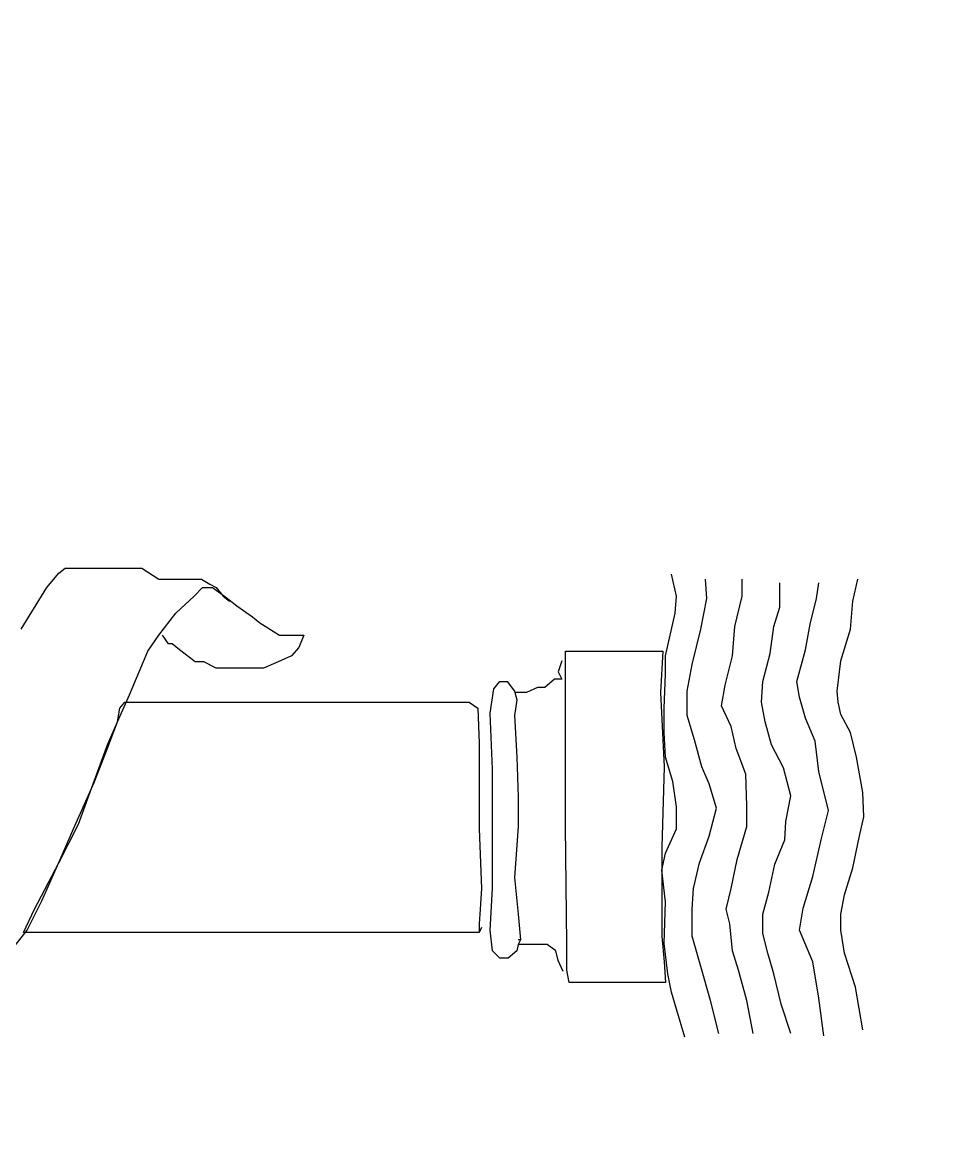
# Model space of a CAD drawing. Extents: x 730654 to 731244, y 4379381 to 4380408.
# Drawn here: x 730693.22 to 730700.74, y 4380248.42 to 4380257.62 of the extents above; entities that cross this region are included whole.
import ezdxf

# ---------------------------------------------------------------- set-up
doc = ezdxf.new("R2010")
doc.units = 0
doc.layers.get('0').update_dxf_attribs({"linetype": 'CONTINUOUS'})

msp = doc.modelspace()

# ---------------------------------------------------------------- linework, layer by layer
at = {"color": 0, "linetype": 'CONTINUOUS'}
for p, q in [((730693.52, 4380253.1), (730693.57, 4380253.14)), ((730693.52, 4380253.1), (730693.57, 4380253.14)), ((730693.57, 4380253.14), (730693.64, 4380253.14)), ((730693.57, 4380253.14), (730693.64, 4380253.14)), ((730693.64, 4380253.14), (730693.74, 4380253.14)), ((730693.64, 4380253.14), (730693.74, 4380253.14)), ((730693.74, 4380253.14), (730693.89, 4380253.14)), ((730693.74, 4380253.14), (730693.89, 4380253.14)), ((730693.89, 4380253.14), (730694.05, 4380253.14)), ((730693.89, 4380253.14), (730694.05, 4380253.14)), ((730694.05, 4380253.14), (730694.2, 4380253.14)), ((730694.05, 4380253.14), (730694.2, 4380253.14)), ((730694.2, 4380253.14), (730694.34, 4380253.05)), ((730694.2, 4380253.14), (730694.34, 4380253.05)), ((730693.42, 4380252.98), (730693.52, 4380253.1)), ((730693.42, 4380252.98), (730693.52, 4380253.1)), ((730694.34, 4380253.05), (730694.45, 4380253.05)), ((730694.34, 4380253.05), (730694.45, 4380253.05)), ((730694.45, 4380253.05), (730694.56, 4380253.05)), ((730694.45, 4380253.05), (730694.56, 4380253.05)), ((730694.56, 4380253.05), (730694.69, 4380253.05)), ((730694.56, 4380253.05), (730694.69, 4380253.05)), ((730694.69, 4380253.05), (730694.76, 4380253.01)), ((730694.69, 4380253.05), (730694.76, 4380253.01)), ((730698.59, 4380252.91), (730698.55, 4380253.09)), ((730698.59, 4380252.91), (730698.55, 4380253.09)), ((730698.84, 4380252.89), (730698.83, 4380253.05)), ((730698.84, 4380252.89), (730698.83, 4380253.05)), ((730699.13, 4380252.91), (730699.13, 4380253.05)), ((730699.13, 4380252.91), (730699.13, 4380253.05)), ((730700.04, 4380252.87), (730700.08, 4380253.05)), ((730700.04, 4380252.87), (730700.08, 4380253.05)), ((730693.21, 4380252.64), (730693.42, 4380252.98)), ((730693.21, 4380252.64), (730693.42, 4380252.98)), ((730694.63, 4380252.91), (730694.7, 4380252.98)), ((730694.63, 4380252.91), (730694.7, 4380252.98)), ((730694.7, 4380252.98), (730694.76, 4380252.98)), ((730694.7, 4380252.98), (730694.76, 4380252.98)), ((730694.76, 4380253.01), (730694.81, 4380252.98)), ((730694.76, 4380253.01), (730694.81, 4380252.98)), ((730694.76, 4380252.98), (730694.78, 4380252.98)), ((730694.76, 4380252.98), (730694.78, 4380252.98)), ((730694.78, 4380252.98), (730694.88, 4380252.91)), ((730694.78, 4380252.98), (730694.88, 4380252.91)), ((730694.81, 4380252.98), (730694.87, 4380252.91)), ((730694.81, 4380252.98), (730694.87, 4380252.91)), ((730699.44, 4380252.82), (730699.44, 4380253.02)), ((730699.44, 4380252.82), (730699.44, 4380253.02)), ((730699.74, 4380252.89), (730699.76, 4380253.02)), ((730699.74, 4380252.89), (730699.76, 4380253.02)), ((730694.48, 4380252.77), (730694.63, 4380252.91)), ((730694.48, 4380252.77), (730694.63, 4380252.91)), ((730694.87, 4380252.91), (730694.92, 4380252.87)), ((730694.87, 4380252.91), (730694.92, 4380252.87)), ((730694.88, 4380252.91), (730694.98, 4380252.83)), ((730694.88, 4380252.91), (730694.98, 4380252.83)), ((730698.58, 4380252.77), (730698.59, 4380252.91)), ((730698.58, 4380252.77), (730698.59, 4380252.91)), ((730698.79, 4380252.64), (730698.84, 4380252.89)), ((730698.79, 4380252.64), (730698.84, 4380252.89)), ((730699.07, 4380252.66), (730699.13, 4380252.91)), ((730699.07, 4380252.66), (730699.13, 4380252.91)), ((730699.69, 4380252.68), (730699.74, 4380252.89)), ((730699.69, 4380252.68), (730699.74, 4380252.89)), ((730700.02, 4380252.64), (730700.04, 4380252.87)), ((730700.02, 4380252.64), (730700.04, 4380252.87)), ((730694.34, 4380252.59), (730694.48, 4380252.77)), ((730694.34, 4380252.59), (730694.48, 4380252.77)), ((730694.98, 4380252.83), (730695.11, 4380252.74)), ((730694.98, 4380252.83), (730695.11, 4380252.74)), ((730698.5, 4380252.42), (730698.58, 4380252.77)), ((730698.5, 4380252.42), (730698.58, 4380252.77)), ((730699.39, 4380252.66), (730699.44, 4380252.82)), ((730699.39, 4380252.66), (730699.44, 4380252.82)), ((730695.11, 4380252.74), (730695.17, 4380252.69)), ((730695.11, 4380252.74), (730695.17, 4380252.69)), ((730695.17, 4380252.69), (730695.33, 4380252.59)), ((730695.17, 4380252.69), (730695.33, 4380252.59)), ((730699.65, 4380252.47), (730699.69, 4380252.68)), ((730699.65, 4380252.47), (730699.69, 4380252.68)), ((730694.25, 4380252.46), (730694.34, 4380252.59)), ((730694.25, 4380252.46), (730694.34, 4380252.59)), ((730694.42, 4380252.52), (730694.37, 4380252.59)), ((730694.42, 4380252.52), (730694.37, 4380252.59)), ((730695.33, 4380252.59), (730695.43, 4380252.59)), ((730695.33, 4380252.59), (730695.43, 4380252.59)), ((730695.43, 4380252.59), (730695.48, 4380252.59)), ((730695.43, 4380252.59), (730695.48, 4380252.59)), ((730695.48, 4380252.59), (730695.53, 4380252.59)), ((730695.48, 4380252.59), (730695.53, 4380252.59)), ((730695.53, 4380252.59), (730695.49, 4380252.49)), ((730695.53, 4380252.59), (730695.49, 4380252.49)), ((730698.72, 4380252.35), (730698.79, 4380252.64)), ((730698.72, 4380252.35), (730698.79, 4380252.64)), ((730699.05, 4380252.42), (730699.07, 4380252.66)), ((730699.05, 4380252.42), (730699.07, 4380252.66)), ((730699.36, 4380252.44), (730699.39, 4380252.66)), ((730699.36, 4380252.44), (730699.39, 4380252.66)), ((730699.94, 4380252.38), (730700.02, 4380252.64)), ((730699.94, 4380252.38), (730700.02, 4380252.64)), ((730694.45, 4380252.52), (730694.42, 4380252.52)), ((730694.45, 4380252.52), (730694.42, 4380252.52)), ((730694.51, 4380252.47), (730694.45, 4380252.52)), ((730694.51, 4380252.47), (730694.45, 4380252.52)), ((730695.49, 4380252.49), (730695.43, 4380252.42)), ((730695.49, 4380252.49), (730695.43, 4380252.42)), ((730694.18, 4380252.29), (730694.25, 4380252.46)), ((730694.18, 4380252.29), (730694.25, 4380252.46)), ((730694.64, 4380252.37), (730694.51, 4380252.47)), ((730694.64, 4380252.37), (730694.51, 4380252.47)), ((730695.43, 4380252.42), (730695.32, 4380252.37)), ((730695.43, 4380252.42), (730695.32, 4380252.37)), ((730697.68, 4380252.27), (730697.68, 4380252.46)), ((730697.68, 4380252.46), (730698.05, 4380252.46)), ((730697.68, 4380252.27), (730697.68, 4380252.46)), ((730697.68, 4380252.46), (730698.05, 4380252.46)), ((730698.05, 4380252.46), (730698.3, 4380252.46)), ((730698.05, 4380252.46), (730698.3, 4380252.46)), ((730698.3, 4380252.46), (730698.48, 4380252.46)), ((730698.3, 4380252.46), (730698.48, 4380252.46)), ((730698.48, 4380252.46), (730698.46, 4380252.12)), ((730698.48, 4380252.46), (730698.46, 4380252.12)), ((730698.5, 4380252.27), (730698.5, 4380252.42)), ((730698.5, 4380252.27), (730698.5, 4380252.42)), ((730698.99, 4380252.18), (730699.05, 4380252.42)), ((730698.99, 4380252.18), (730699.05, 4380252.42)), ((730699.3, 4380252.21), (730699.36, 4380252.44)), ((730699.3, 4380252.21), (730699.36, 4380252.44)), ((730699.58, 4380252.21), (730699.65, 4380252.47)), ((730699.58, 4380252.21), (730699.65, 4380252.47)), ((730694.71, 4380252.37), (730694.64, 4380252.37)), ((730694.71, 4380252.37), (730694.64, 4380252.37)), ((730694.81, 4380252.32), (730694.71, 4380252.37)), ((730694.81, 4380252.32), (730694.71, 4380252.37)), ((730694.9, 4380252.32), (730694.81, 4380252.32)), ((730694.9, 4380252.32), (730694.81, 4380252.32)), ((730694.99, 4380252.32), (730694.9, 4380252.32)), ((730694.99, 4380252.32), (730694.9, 4380252.32)), ((730695.12, 4380252.32), (730694.99, 4380252.32)), ((730695.12, 4380252.32), (730694.99, 4380252.32)), ((730695.2, 4380252.32), (730695.12, 4380252.32)), ((730695.2, 4380252.32), (730695.12, 4380252.32)), ((730695.32, 4380252.37), (730695.2, 4380252.32)), ((730695.32, 4380252.37), (730695.2, 4380252.32)), ((730697.65, 4380252.38), (730697.62, 4380252.29)), ((730697.65, 4380252.38), (730697.62, 4380252.29)), ((730698.68, 4380252.13), (730698.72, 4380252.35)), ((730698.68, 4380252.13), (730698.72, 4380252.35)), ((730699.91, 4380252.13), (730699.94, 4380252.38)), ((730699.91, 4380252.13), (730699.94, 4380252.38)), ((730694.1, 4380252.1), (730694.18, 4380252.29)), ((730694.1, 4380252.1), (730694.18, 4380252.29)), ((730697.59, 4380252.23), (730697.51, 4380252.16)), ((730697.59, 4380252.23), (730697.51, 4380252.16)), ((730697.65, 4380252.23), (730697.59, 4380252.23)), ((730697.65, 4380252.23), (730697.59, 4380252.23)), ((730697.62, 4380252.29), (730697.65, 4380252.23)), ((730697.62, 4380252.29), (730697.65, 4380252.23)), ((730697.68, 4380252.06), (730697.68, 4380252.27)), ((730697.68, 4380252.06), (730697.68, 4380252.27)), ((730698.49, 4380251.99), (730698.5, 4380252.27)), ((730698.49, 4380251.99), (730698.5, 4380252.27)), ((730697.06, 4380251.95), (730697.09, 4380252.15)), ((730697.06, 4380251.95), (730697.09, 4380252.15)), ((730697.09, 4380252.15), (730697.14, 4380252.21)), ((730697.09, 4380252.15), (730697.14, 4380252.21)), ((730697.14, 4380252.21), (730697.2, 4380252.21)), ((730697.14, 4380252.21), (730697.2, 4380252.21)), ((730697.2, 4380252.21), (730697.26, 4380252.13)), ((730697.2, 4380252.21), (730697.26, 4380252.13)), ((730697.26, 4380252.13), (730697.28, 4380252.06)), ((730697.26, 4380252.13), (730697.28, 4380252.06)), ((730697.45, 4380252.16), (730697.36, 4380252.12)), ((730697.45, 4380252.16), (730697.36, 4380252.12)), ((730697.51, 4380252.16), (730697.45, 4380252.16)), ((730697.51, 4380252.16), (730697.45, 4380252.16)), ((730698.68, 4380251.93), (730698.68, 4380252.13)), ((730698.68, 4380251.93), (730698.68, 4380252.13)), ((730698.96, 4380252.01), (730698.99, 4380252.18)), ((730698.96, 4380252.01), (730698.99, 4380252.18)), ((730699.29, 4380252.04), (730699.3, 4380252.21)), ((730699.29, 4380252.04), (730699.3, 4380252.21)), ((730699.6, 4380252.08), (730699.58, 4380252.21)), ((730699.6, 4380252.08), (730699.58, 4380252.21)), ((730699.92, 4380252.04), (730699.91, 4380252.13)), ((730699.92, 4380252.04), (730699.91, 4380252.13)), ((730694, 4380251.88), (730694.1, 4380252.1)), ((730694, 4380251.88), (730694.1, 4380252.1)), ((730694.02, 4380251.99), (730694.06, 4380252.04)), ((730694.02, 4380251.99), (730694.06, 4380252.04)), ((730694.06, 4380252.04), (730694.44, 4380252.04)), ((730694.06, 4380252.04), (730694.44, 4380252.04)), ((730694.44, 4380252.04), (730695.25, 4380252.04)), ((730694.44, 4380252.04), (730695.25, 4380252.04)), ((730695.25, 4380252.04), (730695.93, 4380252.04)), ((730695.25, 4380252.04), (730695.93, 4380252.04)), ((730695.93, 4380252.04), (730696.37, 4380252.04)), ((730695.93, 4380252.04), (730696.37, 4380252.04)), ((730696.37, 4380252.04), (730696.69, 4380252.04)), ((730696.37, 4380252.04), (730696.69, 4380252.04)), ((730696.69, 4380252.04), (730696.8, 4380252.04)), ((730696.69, 4380252.04), (730696.8, 4380252.04)), ((730696.8, 4380252.04), (730696.89, 4380252.04)), ((730696.8, 4380252.04), (730696.89, 4380252.04)), ((730696.89, 4380252.04), (730696.96, 4380251.99)), ((730696.89, 4380252.04), (730696.96, 4380251.99)), ((730697.31, 4380252.12), (730697.26, 4380252.12)), ((730697.31, 4380252.12), (730697.26, 4380252.12)), ((730697.28, 4380252.06), (730697.26, 4380251.93)), ((730697.28, 4380252.06), (730697.26, 4380251.93)), ((730697.36, 4380252.12), (730697.31, 4380252.12)), ((730697.36, 4380252.12), (730697.31, 4380252.12)), ((730697.68, 4380251.51), (730697.68, 4380252.06)), ((730697.68, 4380251.51), (730697.68, 4380252.06)), ((730698.46, 4380252.12), (730698.49, 4380251.51)), ((730698.46, 4380252.12), (730698.49, 4380251.51)), ((730699.32, 4380251.88), (730699.29, 4380252.04)), ((730699.32, 4380251.88), (730699.29, 4380252.04)), ((730699.65, 4380251.91), (730699.6, 4380252.08)), ((730699.65, 4380251.91), (730699.6, 4380252.08)), ((730699.94, 4380251.94), (730699.92, 4380252.04)), ((730699.94, 4380251.94), (730699.92, 4380252.04)), ((730694, 4380251.88), (730694.02, 4380251.99)), ((730694, 4380251.88), (730694.02, 4380251.99)), ((730696.96, 4380251.99), (730696.97, 4380251.7)), ((730696.96, 4380251.99), (730696.97, 4380251.7)), ((730697.08, 4380251.49), (730697.06, 4380251.95)), ((730697.08, 4380251.49), (730697.06, 4380251.95)), ((730698.49, 4380251.79), (730698.49, 4380251.99)), ((730698.49, 4380251.79), (730698.49, 4380251.99)), ((730699.04, 4380251.84), (730698.96, 4380252.01)), ((730699.04, 4380251.84), (730698.96, 4380252.01)), ((730700.02, 4380251.79), (730699.94, 4380251.94)), ((730700.02, 4380251.79), (730699.94, 4380251.94)), ((730693.91, 4380251.64), (730694, 4380251.88)), ((730693.91, 4380251.64), (730694, 4380251.88)), ((730693.92, 4380251.69), (730694, 4380251.88)), ((730693.92, 4380251.69), (730694, 4380251.88)), ((730697.26, 4380251.93), (730697.28, 4380251.59)), ((730697.26, 4380251.93), (730697.28, 4380251.59)), ((730698.74, 4380251.73), (730698.68, 4380251.93)), ((730698.74, 4380251.73), (730698.68, 4380251.93)), ((730699.37, 4380251.69), (730699.32, 4380251.88)), ((730699.37, 4380251.69), (730699.32, 4380251.88)), ((730699.73, 4380251.72), (730699.65, 4380251.91)), ((730699.73, 4380251.72), (730699.65, 4380251.91)), ((730698.5, 4380251.59), (730698.49, 4380251.79)), ((730698.5, 4380251.59), (730698.49, 4380251.79)), ((730699.08, 4380251.66), (730699.04, 4380251.84)), ((730699.08, 4380251.66), (730699.04, 4380251.84)), ((730700.07, 4380251.59), (730700.02, 4380251.79)), ((730700.07, 4380251.59), (730700.02, 4380251.79)), ((730693.8, 4380251.37), (730693.92, 4380251.69)), ((730693.8, 4380251.37), (730693.92, 4380251.69)), ((730696.97, 4380251.7), (730696.97, 4380251)), ((730696.97, 4380251.7), (730696.97, 4380251)), ((730698.8, 4380251.51), (730698.74, 4380251.73)), ((730698.8, 4380251.51), (730698.74, 4380251.73)), ((730699.47, 4380251.5), (730699.37, 4380251.69)), ((730699.47, 4380251.5), (730699.37, 4380251.69)), ((730699.76, 4380251.47), (730699.73, 4380251.72)), ((730699.76, 4380251.47), (730699.73, 4380251.72)), ((730693.81, 4380251.38), (730693.91, 4380251.64)), ((730693.81, 4380251.38), (730693.91, 4380251.64)), ((730697.28, 4380251.59), (730697.29, 4380251.26)), ((730697.28, 4380251.59), (730697.29, 4380251.26)), ((730698.56, 4380251.39), (730698.5, 4380251.59)), ((730698.56, 4380251.39), (730698.5, 4380251.59)), ((730699.16, 4380251.45), (730699.08, 4380251.66)), ((730699.16, 4380251.45), (730699.08, 4380251.66)), ((730700.12, 4380251.3), (730700.07, 4380251.59)), ((730700.12, 4380251.3), (730700.07, 4380251.59)), ((730697.08, 4380251.04), (730697.08, 4380251.49)), ((730697.08, 4380251.04), (730697.08, 4380251.49)), ((730697.68, 4380251.02), (730697.68, 4380251.51)), ((730697.68, 4380251.02), (730697.68, 4380251.51)), ((730698.49, 4380251.51), (730698.47, 4380250.85)), ((730698.49, 4380251.51), (730698.47, 4380250.85)), ((730698.86, 4380251.37), (730698.8, 4380251.51)), ((730698.86, 4380251.37), (730698.8, 4380251.51)), ((730699.53, 4380251.27), (730699.47, 4380251.5)), ((730699.53, 4380251.27), (730699.47, 4380251.5)), ((730698.59, 4380251.18), (730698.56, 4380251.39)), ((730698.59, 4380251.18), (730698.56, 4380251.39)), ((730699.17, 4380251.19), (730699.16, 4380251.45)), ((730699.17, 4380251.19), (730699.16, 4380251.45)), ((730699.84, 4380251.15), (730699.76, 4380251.47)), ((730699.84, 4380251.15), (730699.76, 4380251.47)), ((730693.64, 4380251), (730693.81, 4380251.38)), ((730693.64, 4380251), (730693.81, 4380251.38)), ((730693.68, 4380251.04), (730693.8, 4380251.37)), ((730693.68, 4380251.04), (730693.8, 4380251.37)), ((730698.92, 4380251.17), (730698.86, 4380251.37)), ((730698.92, 4380251.17), (730698.86, 4380251.37)), ((730700.13, 4380251.1), (730700.12, 4380251.3)), ((730700.13, 4380251.1), (730700.12, 4380251.3)), ((730697.29, 4380251.26), (730697.29, 4380251.02)), ((730697.29, 4380251.26), (730697.29, 4380251.02)), ((730699.49, 4380251.06), (730699.53, 4380251.27)), ((730699.49, 4380251.06), (730699.53, 4380251.27)), ((730698.59, 4380251), (730698.59, 4380251.18)), ((730698.59, 4380251), (730698.59, 4380251.18)), ((730698.86, 4380250.94), (730698.92, 4380251.17)), ((730698.86, 4380250.94), (730698.92, 4380251.17)), ((730699.17, 4380251.02), (730699.17, 4380251.19)), ((730699.17, 4380251.02), (730699.17, 4380251.19)), ((730699.78, 4380250.91), (730699.84, 4380251.15)), ((730699.78, 4380250.91), (730699.84, 4380251.15)), ((730693.52, 4380250.72), (730693.68, 4380251.04)), ((730693.52, 4380250.72), (730693.68, 4380251.04)), ((730697.08, 4380250.51), (730697.08, 4380251.04)), ((730697.08, 4380250.51), (730697.08, 4380251.04)), ((730697.29, 4380251.02), (730697.26, 4380250.6)), ((730697.29, 4380251.02), (730697.26, 4380250.6)), ((730697.69, 4380250.06), (730697.68, 4380251.02)), ((730697.69, 4380250.06), (730697.68, 4380251.02)), ((730699.09, 4380250.75), (730699.17, 4380251.02)), ((730699.09, 4380250.75), (730699.17, 4380251.02)), ((730699.48, 4380250.91), (730699.49, 4380251.06)), ((730699.48, 4380250.91), (730699.49, 4380251.06)), ((730700.09, 4380250.93), (730700.13, 4380251.1)), ((730700.09, 4380250.93), (730700.13, 4380251.1)), ((730693.53, 4380250.75), (730693.64, 4380251)), ((730693.53, 4380250.75), (730693.64, 4380251)), ((730696.97, 4380251), (730696.99, 4380250.51)), ((730696.97, 4380251), (730696.99, 4380250.51)), ((730698.5, 4380250.8), (730698.59, 4380251)), ((730698.5, 4380250.8), (730698.59, 4380251)), ((730698.78, 4380250.72), (730698.86, 4380250.94)), ((730698.78, 4380250.72), (730698.86, 4380250.94)), ((730700.04, 4380250.68), (730700.09, 4380250.93)), ((730700.04, 4380250.68), (730700.09, 4380250.93)), ((730698.47, 4380250.85), (730698.47, 4380250.49)), ((730698.47, 4380250.85), (730698.47, 4380250.49)), ((730699.4, 4380250.71), (730699.48, 4380250.91)), ((730699.4, 4380250.71), (730699.48, 4380250.91)), ((730699.71, 4380250.61), (730699.78, 4380250.91)), ((730699.71, 4380250.61), (730699.78, 4380250.91)), ((730693.38, 4380250.41), (730693.53, 4380250.75)), ((730693.38, 4380250.41), (730693.53, 4380250.75)), ((730698.47, 4380250.66), (730698.5, 4380250.8)), ((730698.47, 4380250.66), (730698.5, 4380250.8)), ((730699.04, 4380250.51), (730699.09, 4380250.75)), ((730699.04, 4380250.51), (730699.09, 4380250.75)), ((730693.32, 4380250.34), (730693.52, 4380250.72)), ((730693.32, 4380250.34), (730693.52, 4380250.72)), ((730698.5, 4380250.4), (730698.47, 4380250.66)), ((730698.5, 4380250.4), (730698.47, 4380250.66)), ((730698.73, 4380250.51), (730698.78, 4380250.72)), ((730698.73, 4380250.51), (730698.78, 4380250.72)), ((730699.35, 4380250.48), (730699.4, 4380250.71)), ((730699.35, 4380250.48), (730699.4, 4380250.71)), ((730699.97, 4380250.46), (730700.04, 4380250.68)), ((730699.97, 4380250.46), (730700.04, 4380250.68)), ((730697.26, 4380250.6), (730697.29, 4380250.3)), ((730697.26, 4380250.6), (730697.29, 4380250.3)), ((730699.63, 4380250.35), (730699.71, 4380250.61)), ((730699.63, 4380250.35), (730699.71, 4380250.61)), ((730696.99, 4380250.51), (730696.98, 4380250.34)), ((730696.99, 4380250.51), (730696.98, 4380250.34)), ((730697.06, 4380250.17), (730697.08, 4380250.51)), ((730697.06, 4380250.17), (730697.08, 4380250.51)), ((730698.47, 4380250.49), (730698.47, 4380250.12)), ((730698.47, 4380250.49), (730698.47, 4380250.12)), ((730698.72, 4380250.34), (730698.73, 4380250.51)), ((730698.72, 4380250.34), (730698.73, 4380250.51)), ((730699, 4380250.34), (730699.04, 4380250.51)), ((730699, 4380250.34), (730699.04, 4380250.51)), ((730699.3, 4380250.3), (730699.35, 4380250.48)), ((730699.3, 4380250.3), (730699.35, 4380250.48)), ((730693.26, 4380250.17), (730693.38, 4380250.41)), ((730693.26, 4380250.17), (730693.38, 4380250.41)), ((730698.49, 4380250.06), (730698.5, 4380250.4)), ((730698.49, 4380250.06), (730698.5, 4380250.4)), ((730699.94, 4380250.3), (730699.97, 4380250.46)), ((730699.94, 4380250.3), (730699.97, 4380250.46)), ((730693.23, 4380250.15), (730693.32, 4380250.34)), ((730693.23, 4380250.15), (730693.32, 4380250.34)), ((730696.98, 4380250.34), (730696.97, 4380250.22)), ((730696.98, 4380250.34), (730696.97, 4380250.22)), ((730697.29, 4380250.3), (730697.31, 4380250.09)), ((730697.29, 4380250.3), (730697.31, 4380250.09)), ((730698.72, 4380250.12), (730698.72, 4380250.34)), ((730698.72, 4380250.12), (730698.72, 4380250.34)), ((730699.03, 4380250.22), (730699, 4380250.34)), ((730699.03, 4380250.22), (730699, 4380250.34)), ((730699.3, 4380250.14), (730699.3, 4380250.3)), ((730699.3, 4380250.14), (730699.3, 4380250.3)), ((730699.6, 4380250.17), (730699.63, 4380250.35)), ((730699.6, 4380250.17), (730699.63, 4380250.35)), ((730699.94, 4380250.17), (730699.94, 4380250.3)), ((730699.94, 4380250.17), (730699.94, 4380250.3)), ((730696.97, 4380250.22), (730696.97, 4380250.15)), ((730696.97, 4380250.22), (730696.97, 4380250.15)), ((730699.05, 4380250), (730699.03, 4380250.22)), ((730699.05, 4380250), (730699.03, 4380250.22)), ((730693.15, 4380250.03), (730693.26, 4380250.17)), ((730693.15, 4380250.03), (730693.26, 4380250.17)), ((730693.3, 4380250.15), (730693.23, 4380250.15)), ((730693.3, 4380250.15), (730693.23, 4380250.15)), ((730693.4, 4380250.15), (730693.3, 4380250.15)), ((730693.4, 4380250.15), (730693.3, 4380250.15)), ((730693.66, 4380250.15), (730693.4, 4380250.15)), ((730693.66, 4380250.15), (730693.4, 4380250.15)), ((730694.83, 4380250.15), (730693.66, 4380250.15)), ((730694.83, 4380250.15), (730693.66, 4380250.15)), ((730696.59, 4380250.15), (730694.83, 4380250.15)), ((730696.59, 4380250.15), (730694.83, 4380250.15)), ((730696.91, 4380250.15), (730696.59, 4380250.15)), ((730696.91, 4380250.15), (730696.59, 4380250.15)), ((730696.97, 4380250.15), (730696.91, 4380250.15)), ((730696.97, 4380250.15), (730696.91, 4380250.15)), ((730696.99, 4380250.19), (730696.97, 4380250.15)), ((730696.99, 4380250.19), (730696.97, 4380250.15)), ((730697.08, 4380250), (730697.06, 4380250.17)), ((730697.08, 4380250), (730697.06, 4380250.17)), ((730698.47, 4380250.12), (730698.49, 4380249.91)), ((730698.47, 4380250.12), (730698.49, 4380249.91)), ((730698.79, 4380249.87), (730698.72, 4380250.12)), ((730698.79, 4380249.87), (730698.72, 4380250.12)), ((730699.34, 4380249.98), (730699.3, 4380250.14)), ((730699.34, 4380249.98), (730699.3, 4380250.14)), ((730699.71, 4380249.91), (730699.6, 4380250.17)), ((730699.71, 4380249.91), (730699.6, 4380250.17)), ((730699.97, 4380249.98), (730699.94, 4380250.17)), ((730699.97, 4380249.98), (730699.94, 4380250.17)), ((730697.29, 4380250.05), (730697.28, 4380250)), ((730697.29, 4380250.05), (730697.28, 4380250)), ((730697.31, 4380250.09), (730697.29, 4380250.05)), ((730697.31, 4380250.09), (730697.29, 4380250.09)), ((730697.31, 4380250.09), (730697.29, 4380250.05)), ((730697.31, 4380250.09), (730697.29, 4380250.09)), ((730697.34, 4380250.05), (730697.29, 4380250.05)), ((730697.34, 4380250.05), (730697.29, 4380250.05)), ((730697.42, 4380250.05), (730697.34, 4380250.05)), ((730697.42, 4380250.05), (730697.34, 4380250.05)), ((730697.53, 4380250.05), (730697.42, 4380250.05)), ((730697.53, 4380250.05), (730697.42, 4380250.05)), ((730697.6, 4380250), (730697.53, 4380250.05)), ((730697.6, 4380250), (730697.53, 4380250.05)), ((730697.69, 4380249.84), (730697.69, 4380250.06)), ((730697.69, 4380249.84), (730697.69, 4380250.06)), ((730698.52, 4380249.81), (730698.49, 4380250.06)), ((730698.52, 4380249.81), (730698.49, 4380250.06)), ((730697.14, 4380249.94), (730697.08, 4380250)), ((730697.14, 4380249.94), (730697.08, 4380250)), ((730697.21, 4380249.94), (730697.14, 4380249.94)), ((730697.21, 4380249.94), (730697.14, 4380249.94)), ((730697.28, 4380250), (730697.21, 4380249.94)), ((730697.28, 4380250), (730697.21, 4380249.94)), ((730697.62, 4380249.92), (730697.6, 4380250)), ((730697.62, 4380249.92), (730697.6, 4380250)), ((730697.66, 4380249.83), (730697.62, 4380249.92)), ((730697.66, 4380249.83), (730697.62, 4380249.92)), ((730699.1, 4380249.84), (730699.05, 4380250)), ((730699.1, 4380249.84), (730699.05, 4380250)), ((730699.39, 4380249.81), (730699.34, 4380249.98)), ((730699.39, 4380249.81), (730699.34, 4380249.98)), ((730700.06, 4380249.7), (730699.97, 4380249.98)), ((730700.06, 4380249.7), (730699.97, 4380249.98)), ((730697.71, 4380249.74), (730697.69, 4380249.84)), ((730697.71, 4380249.74), (730697.69, 4380249.84)), ((730698.49, 4380249.91), (730698.5, 4380249.74)), ((730698.49, 4380249.91), (730698.5, 4380249.74)), ((730698.87, 4380249.59), (730698.79, 4380249.87)), ((730698.87, 4380249.59), (730698.79, 4380249.87)), ((730699.17, 4380249.59), (730699.1, 4380249.84)), ((730699.17, 4380249.59), (730699.1, 4380249.84)), ((730699.76, 4380249.61), (730699.71, 4380249.91)), ((730699.76, 4380249.61), (730699.71, 4380249.91)), ((730697.93, 4380249.74), (730697.71, 4380249.74)), ((730697.93, 4380249.74), (730697.71, 4380249.74)), ((730698.22, 4380249.74), (730697.93, 4380249.74)), ((730698.22, 4380249.74), (730697.93, 4380249.74)), ((730698.5, 4380249.74), (730698.22, 4380249.74)), ((730698.5, 4380249.74), (730698.22, 4380249.74)), ((730698.55, 4380249.66), (730698.52, 4380249.81)), ((730698.55, 4380249.66), (730698.52, 4380249.81)), ((730699.45, 4380249.56), (730699.39, 4380249.81)), ((730699.45, 4380249.56), (730699.39, 4380249.81)), ((730698.59, 4380249.52), (730698.55, 4380249.66)), ((730698.59, 4380249.52), (730698.55, 4380249.66)), ((730700.12, 4380249.35), (730700.06, 4380249.7)), ((730700.12, 4380249.35), (730700.06, 4380249.7)), ((730698.94, 4380249.32), (730698.87, 4380249.59)), ((730698.94, 4380249.32), (730698.87, 4380249.59)), ((730699.22, 4380249.32), (730699.17, 4380249.59)), ((730699.22, 4380249.32), (730699.17, 4380249.59)), ((730699.53, 4380249.32), (730699.45, 4380249.56)), ((730699.53, 4380249.32), (730699.45, 4380249.56)), ((730699.8, 4380249.3), (730699.76, 4380249.61)), ((730699.8, 4380249.3), (730699.76, 4380249.61)), ((730698.66, 4380249.29), (730698.59, 4380249.52)), ((730698.66, 4380249.29), (730698.59, 4380249.52))]:
    msp.add_line(p, q, dxfattribs=at)

# ---------------------------------------------------------------- meshes
mesh = msp.add_polyface(dxfattribs=at)
corners = [(730654.5, 4379381), (730654.5, 4379381), (730654.5, 4379571.9618), (730962.5, 4379381), (730654.5, 4379746.4935), (731244, 4379381), (730654.5, 4380407.5), (731244, 4380042.0065), (731244, 4380407.5)]
mesh.append_faces([[corners[k] for k in face] for face in [(0, 1, 3, 2), (2, 3, 5, 4), (4, 5, 7, 6), (6, 7, 8, 8)]], dxfattribs={"vtx0": -1, "vtx2": -1, "color": 0})
mesh = msp.add_polyface(dxfattribs=at)
corners = [(730664.5, 4380221), (730664.5, 4380221), (730664.5, 4380395.2713), (730945.58, 4380221), (730664.5, 4380401.5), (730945.58, 4380227.2287), (730945.58, 4380401.5)]
mesh.append_faces([[corners[k] for k in face] for face in [(0, 1, 3, 2), (2, 3, 5, 4), (4, 5, 6, 6)]], dxfattribs={"vtx0": -1, "vtx2": -1, "color": 0})

doc.saveas('drawing.dxf')
